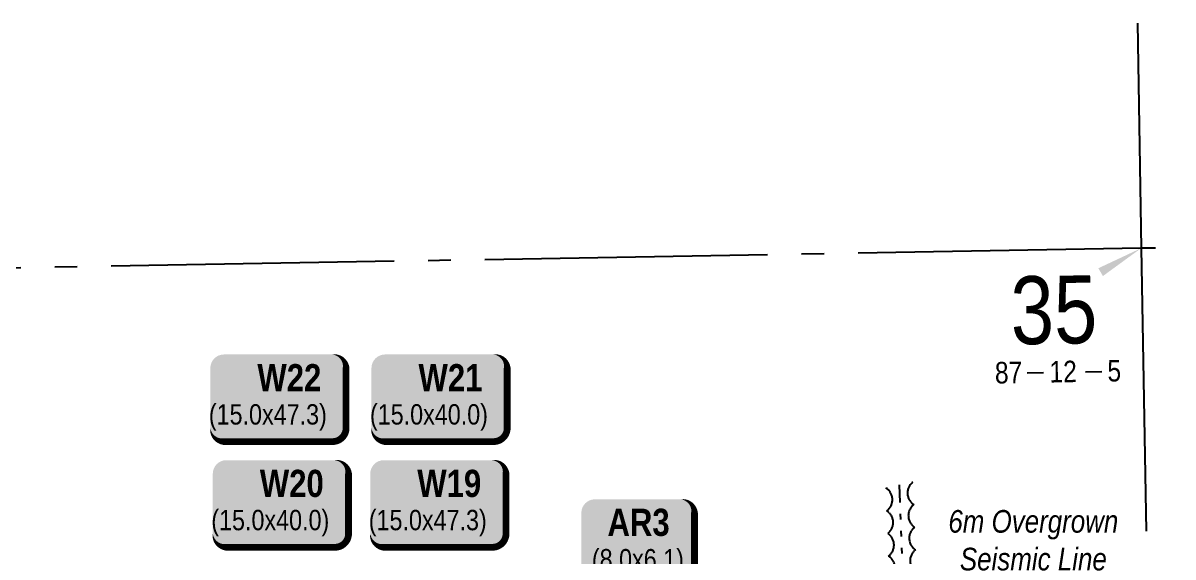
# Model space of a CAD drawing. Extents: x 571054 to 575687, y 6270459 to 6274187.
# Drawn here: x 573425 to 573933, y 6272063 to 6272299 of the extents above; entities that cross this region are included whole.
import ezdxf
from ezdxf.enums import TextEntityAlignment as Align

# ---------------------------------------------------------------- set-up
doc = ezdxf.new("R2010")
doc.units = 0
doc.header["$LTSCALE"] = 5
for name, pattern in [('0', [1, 1, 0]), ('foc-QUARTERLINE', [33, 25, -3, 2, -3]), ('foc-SEISMIC', [20.5, 15, -1, 0.5, -1, 0.5, -1, 0.5, -1])]:
    doc.linetypes.add(name, pattern=pattern)
for name, color, linetype in [('10', 1, 'Continuous'), ('9', 3, 'Continuous'), ('AS-SEISMIC', 224, 'foc-SEISMIC'), ('L-SECLBL', 7, 'Continuous'), ('L-SECQ', 8, 'foc-QUARTERLINE'), ('P-TEMP-BLOCKS', 250, 'Continuous'), ('T-BUSH', 110, '0')]:
    doc.layers.add(name, color=color, linetype=linetype)
doc.styles.add('80', font='ARIALN.TTF', dxfattribs={"height": 10})
doc.styles.add('80L', font='ARIALN.TTF', dxfattribs={"height": 10})
doc.styles.add('BOLD', font='ARIALNB.TTF')
doc.styles.add('SIMPLEX', font='ARIALN.TTF')

# ---------------------------------------------------------------- blocks, each defined once
blk = doc.blocks.new('L-SECLBL')
at = {"layer": '9', "color": 7}
for p, q in [((-5.08, -27.83), (-12.29, -27.83)), ((20.7, -27.83), (13.5, -27.83))]:
    blk.add_line(p, q, dxfattribs=at)
at = {"layer": '10', "color": 2, "style": 'SIMPLEX'}
blk.add_attdef('SEC', text='', height=30, dxfattribs=at).set_placement((0, 0), align=Align.MIDDLE)
at = {"layer": '10', "color": 5, "style": '80L'}
blk.add_attdef('TWP', text='', height=9.5, dxfattribs=at).set_placement((-14.43, -27.37), align=Align.MIDDLE_RIGHT)
blk.add_attdef('RGE', text='', height=9.5, dxfattribs=at).set_placement((3.62, -27.37), align=Align.MIDDLE_CENTER)
blk.add_attdef('MER', text='', height=9.5, dxfattribs=at).set_placement((23.17, -27.37), align=Align.MIDDLE_LEFT)
blk = doc.blocks.new('*U437')
h = blk.add_hatch(color=191)
edge = h.paths.add_edge_path()
edge.add_line((-24, -20), (24, -20))
edge.add_arc((24, -14), 6, 270, 360)
edge.add_line((30, -14), (30, 12.5))
edge.add_arc((24, 12.5), 6, 0, 90)
edge.add_line((24, 18.5), (-24, 18.5))
edge.add_arc((-24, 12.5), 6, 90, 180)
edge.add_line((-30, 12.5), (-30, -14))
edge.add_arc((-24, -14), 6, 180, 270)
at = {"color": 250, "flags": 128}
blk.add_lwpolyline([(-24, -20, 3, 3, 0), (24, -20, 3, 3, 0.414214), (30, -14, 3, 3, 0), (30, 12.5, 3, 0, 0.414214), (24, 18.5, 0, 0, 0), (-24, 18.5, 0, 0, 0.414214), (-30, 12.5, 0, 0, 0), (-30, -14, 0, 3, 0.414214)], format="xyseb", close=True, dxfattribs=at)
at = {"flags": 128}
blk.add_lwpolyline([(-20.29, -15.45, 0, 7.5, 0), (0, 0, 0, 0, 0)], format="xyseb", dxfattribs=at)
at = {"color": 250}
for tag, p, height, style in [('TEMP_AREA_W1_001', (-9.21, 2.24), 12, 'BOLD'), ('ENTER_TEXT_001', (-30.66, -12.47), 9, '80')]:
    blk.add_attdef(tag, p, '', height=height, dxfattribs=dict(at, style=style))
blk = doc.blocks.new('*U444')
h = blk.add_hatch(color=111)
edge = h.paths.add_edge_path()
edge.add_line((-24, -20), (24, -20))
edge.add_arc((24, -14), 6, 270, 360)
edge.add_line((30, -14), (30, 12.5))
edge.add_arc((24, 12.5), 6, 0, 90)
edge.add_line((24, 18.5), (-24, 18.5))
edge.add_arc((-24, 12.5), 6, 90, 180)
edge.add_line((-30, 12.5), (-30, -14))
edge.add_arc((-24, -14), 6, 180, 270)
at = {"color": 250, "flags": 128}
blk.add_lwpolyline([(-24, -20, 3, 3, 0), (24, -20, 3, 3, 0.414214), (30, -14, 3, 3, 0), (30, 12.5, 3, 0, 0.414214), (24, 18.5, 0, 0, 0), (-24, 18.5, 0, 0, 0.414214), (-30, 12.5, 0, 0, 0), (-30, -14, 0, 3, 0.414214)], format="xyseb", close=True, dxfattribs=at)
at = {"flags": 128}
blk.add_lwpolyline([(-25.42, -14.95, 0, 7.5, 0), (0, 0, 0, 0, 0)], format="xyseb", dxfattribs=at)
at = {"color": 250}
for tag, p, height, style in [('TEMP_AREA_W1_001', (-9.21, 2.24), 12, 'BOLD'), ('ENTER_TEXT_001', (-30.66, -12.47), 9, '80')]:
    blk.add_attdef(tag, p, '', height=height, dxfattribs=dict(at, style=style))
blk = doc.blocks.new('*U608')
h = blk.add_hatch(color=111)
edge = h.paths.add_edge_path()
edge.add_line((-19, -20), (19, -20))
edge.add_arc((19, -14), 6, 270, 360)
edge.add_line((25, -14), (25, 12.5))
edge.add_arc((19, 12.5), 6, 0, 90)
edge.add_line((19, 18.5), (-19, 18.5))
edge.add_arc((-19, 12.5), 6, 90, 180)
edge.add_line((-25, 12.5), (-25, -14))
edge.add_arc((-19, -14), 6, 180, 270)
at = {"color": 250, "flags": 128}
blk.add_lwpolyline([(-19, -20, 3, 3, 0), (19, -20, 3, 3, 0.414214), (25, -14, 3, 3, 0), (25, 12.5, 3, 0, 0.414214), (19, 18.5, 0, 0, 0), (-19, 18.5, 0, 0, 0.414214), (-25, 12.5, 0, 0, 0), (-25, -14, 0, 3, 0.414214)], format="xyseb", close=True, dxfattribs=at)
at = {"flags": 128}
blk.add_lwpolyline([(-5.1, -107.21, 0, 7.5, 0), (0, 0, 0, 0, 0)], format="xyseb", dxfattribs=at)
at = {"color": 250}
for tag, p, height, style in [('TEMP_AREA_W1_001', (-9.21, 2.24), 12, 'BOLD'), ('ENTER_TEXT_001', (-30.66, -12.47), 9, '80')]:
    blk.add_attdef(tag, p, '', height=height, dxfattribs=dict(at, style=style))

msp = doc.modelspace()

# ---------------------------------------------------------------- linework, layer by layer
at = {"layer": 'AS-SEISMIC'}
msp.add_line((573816.665, 6271985.03), (573812.493, 6272095.228), dxfattribs=at)
at = {"layer": 'L-SECLBL', "flags": 128}
msp.add_lwpolyline([(573919.213, 6272199.788, 0, 3.998, 0), (573901.362, 6272189.233, 0, 0, 0)], format="xyseb", dxfattribs=at)
at = {"layer": 'L-SECQ'}
for p, q in [((573917.59, 6272299.292), (573919.223, 6272199.809)), ((574725.506, 6272213.407), (573919.213, 6272199.788)), ((573919.223, 6272199.809), (573123.73, 6272185.892)), ((573919.213, 6272199.788), (573934.123, 6271395.094))]:
    msp.add_line(p, q, dxfattribs=at)
at = {"layer": 'T-BUSH', "flags": 128}
for points in [[(573818.446, 6272096.516, 0.5205671), (573818.824, 6272086.528, 0.5205671), (573819.202, 6272076.539, 0.5205671), (573819.58, 6272066.55, 0.5205671), (573819.958, 6272056.562, 0.5205671), (573820.337, 6272046.573, 0.5205671), (573820.715, 6272036.585, 0.5205671), (573821.093, 6272026.596, 0.5205671), (573821.471, 6272016.607, 0.5205671), (573821.849, 6272006.619, 0.5205671), (573822.228, 6271996.63, 0.5205671), (573828.935, 6271996.357, 0.5205671), (573838.392, 6271999.225, 0.5205671), (573848.385, 6271999.454, 0.5205671), (573858.378, 6271999.683, 0.5205671), (573868.372, 6271999.912, 0.5205671), (573878.365, 6272000.142, 0.5205671), (573888.358, 6272000.371, 0.5205671), (573898.351, 6272000.6, 0.5205671), (573908.344, 6272000.829, 0.5205671), (573918.338, 6272001.035, 0.5205671), (573928.332, 6272001.217, 0.5205671), (573938.326, 6272001.4, 0.5205671), (573948.32, 6272001.582, 0.5205671), (573958.314, 6272001.765, 0.5205671), (573968.308, 6272001.947, 0.5205671), (573978.302, 6272002.13, 0.5205671), (573988.296, 6272002.312, 0.5205671), (573998.29, 6272002.495, 0.5205671), (574008.285, 6272002.677, 0.5205671), (574014.37, 6272006.591, 0.5205671), (574014.087, 6272016.583, 0.5205671), (574013.804, 6272026.574, 0.5205671), (574013.521, 6272036.566, 0.5205671), (574013.238, 6272046.558, 0.5205671), (574012.956, 6272056.55, 0.5205671), (574012.673, 6272066.541, 0.5205671), (574012.39, 6272076.533, 0.5205671), (574012.107, 6272086.525, 0.5205671), (574011.706, 6272100.685, 0.5205671)], [(573751.895, 6272045.213, 0.5205671), (573745.42, 6272037.598, 0.5205671), (573738.945, 6272029.983, 0.5205671), (573732.47, 6272022.368, 0.5205671), (573725.995, 6272014.753, 0.5205671), (573719.52, 6272007.138, 0.5205671), (573713.045, 6271999.523, 0.5205671), (573706.57, 6271991.907, 0.5205671), (573700.095, 6271984.292, 0.5205671), (573697.051, 6271975.618, 0.5205671), (573699.745, 6271967.567, 0.5205671), (573709.734, 6271967.922, 0.5205671), (573719.723, 6271968.277, 0.5205671), (573729.713, 6271968.632, 0.5205671), (573739.702, 6271968.988, 0.5205671), (573749.692, 6271969.343, 0.5205671), (573759.681, 6271969.698, 0.5205671), (573769.63, 6271970.227, 0.5205671), (573778.729, 6271974.366, 0.5205671), (573787.828, 6271978.504, 0.5205671), (573796.927, 6271982.642, 0.5205671), (573806.026, 6271986.78, 0.5205671), (573810.328, 6271993.879, 0.5205671), (573809.95, 6272003.867, 0.5205671), (573809.572, 6272013.856, 0.5205671), (573809.194, 6272023.845, 0.5205671), (573808.815, 6272033.833, 0.5205671), (573808.437, 6272043.822, 0.5205671), (573808.059, 6272053.81, 0.5205671), (573807.681, 6272063.799, 0.5205671), (573807.303, 6272073.788, 0.5205671), (573806.924, 6272083.776, 0.5205671), (573806.54, 6272093.941, 0.5205671)]]:
    msp.add_lwpolyline(points, format="xyb", dxfattribs=at)

# ---------------------------------------------------------------- block references
at = {"layer": 'L-SECLBL', "color": 1, "rotation": 1.00091057285087}
msp.add_blockref('L-SECLBL', (573880.705, 6272172.607), dxfattribs=at).add_auto_attribs({'SEC': '35', 'TWP': '87', 'RGE': '12', 'MER': '5'})
at = {"layer": 'P-TEMP-BLOCKS', "xscale": 0.99957568, "yscale": 0.99957568, "zscale": 0.99957568}
for name, p, values in [('*U444', (573538.052, 6272134.368), {'TEMP_AREA_W1_001': 'W22', 'ENTER_TEXT_001': '(15.0x47.3)'}), ('*U444', (573609.225, 6272134.368), {'TEMP_AREA_W1_001': 'W21', 'ENTER_TEXT_001': '(15.0x40.0)'}), ('*U437', (573539.132, 6272087.68), {'TEMP_AREA_W1_001': 'W20', 'ENTER_TEXT_001': '(15.0x40.0)'}), ('*U437', (573608.697, 6272087.68), {'TEMP_AREA_W1_001': 'W19', 'ENTER_TEXT_001': '(15.0x47.3)'})]:
    msp.add_blockref(name, p, dxfattribs=at).add_auto_attribs(values)
at = {"layer": 'P-TEMP-BLOCKS'}
ref = msp.add_blockref('*U608', (573696.948, 6272070.385), dxfattribs=dict(at, xscale=0.99957568, yscale=0.99957568, zscale=0.99957568))
ref.add_attrib('TEMP_AREA_W1_001', 'AR3', (573683.501, 6272072.731), dxfattribs={"layer": '0', "color": 250, "height": 11.9949, "style": 'BOLD'})
ref.add_attrib('ENTER_TEXT_001', '(8.0x6.1)', (573676.615, 6272057.92), dxfattribs={"layer": '0', "color": 250, "height": 8.9962, "style": '80'})

# ---------------------------------------------------------------- texts
at = {"layer": 'AS-SEISMIC', "insert": (573871.635, 6272084.142), "char_height": 9.99576, "width": 74.91131, "attachment_point": 2, "style": '80L'}
msp.add_mtext('{\\fArial Narrow|b0|i1|c0|p34;6m Overgrown\\PSeismic Line}', dxfattribs=at)

doc.saveas('drawing.dxf')
